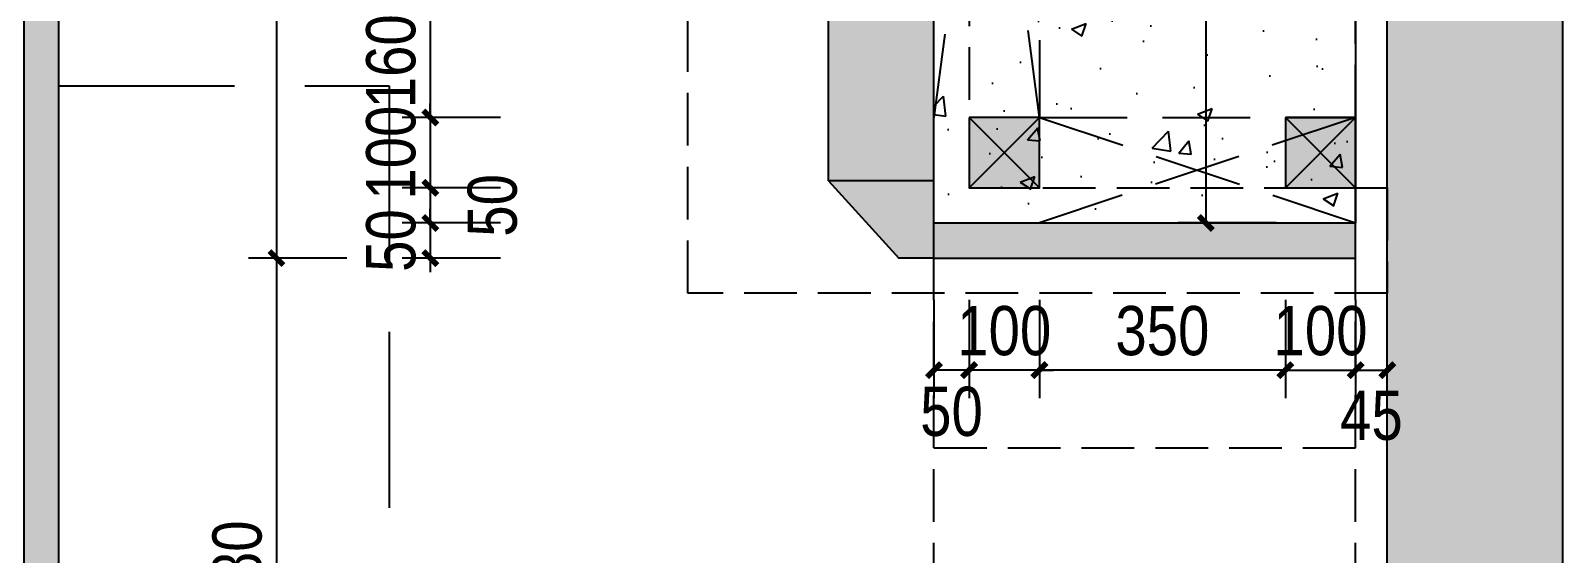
# Model space of a CAD drawing. Extents: x 9928 to 93764, y -101273 to -34887.
# Drawn here: x 17258 to 19438, y -62853 to -62109 of the extents above; entities that cross this region are included whole.
import ezdxf

# ---------------------------------------------------------------- set-up
doc = ezdxf.new("R2010")
doc.units = 0
doc.header["$LTSCALE"] = 1000
doc.header["$MEASUREMENT"] = 0
for name, pattern in [('CENTER', [2, 1.25, -0.25, 0.25, -0.25]), ('DASH', [0.35, 0.25, -0.1]), ('HIDDEN', [0.375, 0.25, -0.125])]:
    doc.linetypes.add(name, pattern=pattern)
doc.layers.add('_0', color=7, linetype='Continuous', lineweight=25)
for name, color, linetype in [('A', 163, 'CENTER'), ('A-ANNO-DIMS', 6, 'Continuous'), ('A-FLOR-OVHD', 111, 'HIDDEN'), ('A-FLOR-STRS', 54, 'Continuous'), ('A-FURN-PATT-251', 251, 'Continuous'), ('A-PRTN-PRHT', 216, 'Continuous'), ('A-SECT-005', 5, 'Continuous'), ('A-WALL-FULL', 5, 'Continuous'), ('S-COLS', 5, 'Continuous'), ('SPACE_HATCH', 8, 'Continuous'), ('设备', 150, 'Continuous')]:
    doc.layers.add(name, color=color, linetype=linetype)
doc.styles.add('DIM_T3', font='ARIALN.TTF')
doc.dimstyles.new('_TCH_ARCH&&20', dxfattribs={"dimtxt": 70, "dimasz": 20, "dimexe": 40, "dimexo": 40, "dimgap": 20, "dimtad": 1, "dimdec": 0, "dimzin": 0, "dimdsep": 46, "dimtxsty": 'DIM_T3', "dimblk": 'ARCHTICK', "dimcen": 0.09, "dimclrd": 6, "dimclre": 6, "dimclrt": 6, "dimazin": 2, "dimtfac": 1, "dimtdec": 0, "dimtix": 1, "dimtmove": 2, "dimatfit": 3, "dimfxl": 100, "dimfxlon": 1, "dimtolj": 1, "dimtzin": 0, "dimarcsym": 0})

# ---------------------------------------------------------------- blocks, each defined once
blk = doc.blocks.new('asldiufhasdfaser9r')
at = {"layer": 'A-FURN-PATT-251'}
h = blk.add_hatch(color=256, dxfattribs=at)
h.dxf.hatch_style = 1
h.paths.add_polyline_path([(39138.9, -85097.1), (38708.9, -85097.1), (38708.9, -85147.1), (39188.9, -85147.1), (39188.9, -82317.1), (39138.9, -82317.1)])
blk.add_lwpolyline([(39138.9, -85097.1), (38708.9, -85097.1), (38708.9, -85147.1), (39188.9, -85147.1), (39188.9, -82317.1), (39138.9, -82317.1)], close=True, dxfattribs=at)
blk = doc.blocks.new('jiegouzhu 100')
at = {"layer": 'SPACE_HATCH'}
h = blk.add_hatch(color=256, dxfattribs=at)
h.dxf.hatch_style = 1
h.paths.add_polyline_path([(40119.9, -80658.3), (40219.9, -80658.3), (40219.9, -80758.3), (40119.9, -80758.3)])
at = {"layer": 'S-COLS'}
for p, q in [((40119.9, -80658.3), (40219.9, -80758.3)), ((40119.9, -80758.3), (40219.9, -80658.3))]:
    blk.add_line(p, q, dxfattribs=at)
blk.add_lwpolyline([(40119.9, -80658.3), (40119.9, -80758.3), (40219.9, -80758.3), (40219.9, -80658.3)], close=True, dxfattribs=at)
blk = doc.blocks.new('alisdhuflaisduhfalsidfhu')
at = {"layer": 'A-FURN-PATT-251'}
h = blk.add_hatch(color=256, dxfattribs=at)
h.dxf.hatch_style = 1
h.paths.add_polyline_path([(42419.1, -90621.1), (42669.1, -90621.1), (42669.1, -77792.1), (42419.1, -77792.1)])
h = blk.add_hatch(color=253, dxfattribs=at)
h.dxf.hatch_style = 1
h.paths.add_polyline_path([(41774.1, -81622.1), (41624.1, -81622.1), (41624.1, -81922.1), (41774.1, -81922.1)])
h.paths.add_polyline_path([(41774.1, -81922.1), (41624.1, -81922.1), (41624.1, -82222.1), (41774.1, -82222.1)])
h.paths.add_polyline_path([(41774.1, -82222.1), (41674.1, -82222.1), (41674.1, -82422.1), (41774.1, -82422.1)])
h.paths.add_polyline_path([(41774.1, -82422.1), (41674.1, -82422.1), (41674.1, -82772.1), (41774.1, -82772.1)])
h.paths.add_polyline_path([(41774.1, -82772.1), (41624.1, -82772.1), (41624.1, -83022.1), (41774.1, -83022.1)])
h.paths.add_polyline_path([(41774.1, -83022.1), (41624.1, -83022.1), (41724.1, -83132.1), (41774.1, -83132.1)])
h.paths.add_polyline_path([(42374.1, -83082.1), (41774.1, -83082.1), (41774.1, -83132.1), (42374.1, -83132.1)])
h = blk.add_hatch(dxfattribs=at)
h.set_pattern_fill('混凝土', color=256, scale=30)
h.set_pattern_definition([(50, (-12921.65, 0), (215.17805, -18.82564), [22.5, -247.5]), (355, (-12921.65, 0), (-41.6254, 225.65764), [18, -198]), (100.4514, (-12903.72, -1.57), (173.5528, 206.83186), [19.12206, -210.34263]), (46.1842, (-12921.65, 60), (320.1723, -49.6557), [33.75, -371.25]), (96.6356, (-12894.97, 55.86), (280.3988, 292.2354), [28.6831, -315.5139]), (351.1842, (-12921.65, 60), (280.3986, 292.2356), [27, -297]), (21, (-12891.65, 45), (179.0721, -120.78567), [22.5, -247.5]), (326, (-12891.65, 45), (72.9946, 217.545), [18, -198]), (71.4514, (-12876.73, 34.93), (252.0668, 96.75915), [19.12206, -210.34263]), (37.5, (-12921.65, 0), (3.647957, 99.868156), [0, -195.6, 0, -201, 0, -198.75]), (7.5, (-12921.65, 0), (78.92086, 118.32351), [0, -114.6, 0, -191.1, 0, -75.75]), (327.5, (-12988.55, 0), (160.14673, -6.76646), [0, -75, 0, -234, 0, -310.5]), (317.5, (-13018.55, 0), (174.95585, 30.0315), [0, -97.5, 0, -155.4, 0, -220.5])])
h.paths.add_polyline_path([(41774.1, -81772.1), (41929.5, -81772.1), (41924.1, -81622.1), (42374.1, -81622.1), (42374.1, -83082.1), (41774.1, -83082.1)])
at = {"layer": '设备', "linetype": 'HIDDEN', "ltscale": 0.25}
h = blk.add_hatch(dxfattribs=at)
h.set_pattern_fill('ANSI31', color=256, scale=50)
h.set_pattern_definition([(45, (-12921.65, 0), (-56.1266, 56.1266), [])])
edge = h.paths.add_edge_path()
edge.add_arc((41129.1, -80292.1), 250, 0, 360)
edge = h.paths.add_edge_path()
edge.add_arc((40769.1, -86842.1), 250, 0, 360)
edge = h.paths.add_edge_path()
edge.add_arc((41319.1, -87442.1), 250, 0, 360)
at = {"layer": 'A-FLOR-OVHD', "linetype": 'DASH', "ltscale": 0.3}
for p, q in [((42374.1, -82932.1), (42374.1, -81682.1)), ((41774.1, -84452.1), (41774.1, -83132.1)), ((42374.1, -84452.1), (42374.1, -83132.1)), ((41774.1, -83402.1), (42374.1, -83402.1))]:
    blk.add_line(p, q, dxfattribs=at)
at = {"layer": 'A-FLOR-STRS'}
blk.add_line((42374.1, -81622.1), (42374.1, -83082.1), dxfattribs=at)
at = {"layer": 'A-PRTN-PRHT'}
for p, q in [((41774.1, -83132.1), (41774.1, -81622.1)), ((41624.1, -83022.1), (41624.1, -82772.1)), ((41774.1, -83022.1), (41624.1, -83022.1)), ((41624.1, -83022.1), (41724.1, -83132.1)), ((41774.1, -83082.1), (42374.1, -83082.1)), ((42374.1, -83132.1), (42374.1, -83082.1)), ((41774.1, -83132.1), (41724.1, -83132.1)), ((41774.1, -83132.1), (42374.1, -83132.1))]:
    blk.add_line(p, q, dxfattribs=at)
at = {"layer": 'A-PRTN-PRHT', "linetype": 'DASH', "ltscale": 0.5}
for p, q in [((41924.1, -82932.1), (41774.1, -81772.1)), ((41924.1, -81772.1), (41774.1, -82932.1)), ((41924.1, -81772.1), (41924.1, -82932.1)), ((41924.1, -82932.1), (42374.1, -82932.1)), ((41924.1, -82932.1), (42374.1, -83082.1)), ((42374.1, -82932.1), (41924.1, -83082.1)), ((42374.1, -83082.1), (42374.1, -82932.1))]:
    blk.add_line(p, q, dxfattribs=at)
at = {"layer": 'A-WALL-FULL'}
for p, q in [((40529.1, -85147.1), (40529.1, -77792.1)), ((42419.1, -90621.1), (42419.1, -77792.1)), ((42669.1, -90621.1), (42669.1, -77792.1))]:
    blk.add_line(p, q, dxfattribs=at)
at = {"layer": 'SPACE_HATCH', "linetype": 'DASH'}
for p, q in [((40529.1, -82887.1), (40999.1, -82887.1)), ((40999.1, -82887.1), (40999.1, -85967.1))]:
    blk.add_line(p, q, dxfattribs=at)
at = {"layer": '_0', "color": 6}
blk.add_blockref('asldiufhasdfaser9r', (1340.2, 0), dxfattribs=at)
at = {"layer": '_0'}
for p in [(1704.2, -2273.8), (2154.2, -2273.8)]:
    blk.add_blockref('jiegouzhu 100', p, dxfattribs=at)
blk = doc.blocks.new('_ArchTick')
at = {"color": 0, "linetype": 'ByBlock', "const_width": 0.4}
blk.add_lwpolyline([(-0.5, -0.5), (0.5, 0.5)], dxfattribs=at)
blk = doc.blocks.new('*D266')
at = {"layer": 'A-ANNO-DIMS', "color": 6, "lineweight": -2, "transparency": 16777216}
for p, q in [((19937.9, -57092.8), (20077.9, -57092.8)), ((20037.9, -67692.8), (20037.9, -57092.8)), ((19937.9, -67692.8), (20077.9, -67692.8))]:
    blk.add_line(p, q, dxfattribs=at)
at = {"layer": 'Defpoints', "color": 0, "transparency": 16777216}
for p in [(19187.9, -57092.8), (20037.9, -57092.8), (19142.9, -67692.8)]:
    blk.add_point(p, dxfattribs=at)
at = {"layer": 'A-ANNO-DIMS', "color": 6, "lineweight": -2, "transparency": 16777216, "xscale": 20, "yscale": 20, "zscale": 20}
for p, rotation in [((20037.9, -57092.8), 90), ((20037.9, -67692.8), 270)]:
    blk.add_blockref('_ArchTick', p, dxfattribs=dict(at, rotation=rotation))
at = {"layer": 'A-ANNO-DIMS', "color": 6, "transparency": 16777216, "insert": (19982.2, -62392.8), "char_height": 70, "attachment_point": 5, "rotation": 90, "style": 'DIM_T3'}
blk.add_mtext('\\A1;10600', dxfattribs=at)
blk = doc.blocks.new('*D189')
at = {"layer": 'A-ANNO-DIMS', "color": 6, "lineweight": -2, "transparency": 16777216}
for p, q in [((17707.4, -60922.8), (17567.4, -60922.8)), ((17607.4, -60922.8), (17607.4, -62432.8)), ((17707.4, -62432.8), (17567.4, -62432.8))]:
    blk.add_line(p, q, dxfattribs=at)
at = {"layer": 'Defpoints', "color": 0, "transparency": 16777216}
for p in [(18542.9, -60922.8), (17607.4, -62432.8), (18542.9, -62432.8)]:
    blk.add_point(p, dxfattribs=at)
at = {"layer": 'A-ANNO-DIMS', "color": 6, "lineweight": -2, "transparency": 16777216, "xscale": 20, "yscale": 20, "zscale": 20}
for p, rotation in [((17607.4, -60922.8), 90), ((17607.4, -62432.8), 270)]:
    blk.add_blockref('_ArchTick', p, dxfattribs=dict(at, rotation=rotation))
at = {"layer": 'A-ANNO-DIMS', "color": 6, "transparency": 16777216, "insert": (17551.7, -61677.8), "char_height": 70, "attachment_point": 5, "rotation": 90, "style": 'DIM_T3'}
blk.add_mtext('\\A1;1510', dxfattribs=at)
blk = doc.blocks.new('*D190')
at = {"layer": 'A-ANNO-DIMS', "color": 6, "lineweight": -2, "transparency": 16777216}
for p, q in [((17707.4, -62432.8), (17567.4, -62432.8)), ((17607.4, -62432.8), (17607.4, -63312.8)), ((17707.4, -63312.8), (17567.4, -63312.8))]:
    blk.add_line(p, q, dxfattribs=at)
at = {"layer": 'Defpoints', "color": 0, "transparency": 16777216}
for p in [(18542.9, -62432.8), (17607.4, -63312.8), (18322.9, -63312.8)]:
    blk.add_point(p, dxfattribs=at)
at = {"layer": 'A-ANNO-DIMS', "color": 6, "lineweight": -2, "transparency": 16777216, "xscale": 20, "yscale": 20, "zscale": 20}
for p, rotation in [((17607.4, -62432.8), 90), ((17607.4, -63312.8), 270)]:
    blk.add_blockref('_ArchTick', p, dxfattribs=dict(at, rotation=rotation))
at = {"layer": 'A-ANNO-DIMS', "color": 6, "transparency": 16777216, "insert": (17551.7, -62872.8), "char_height": 70, "attachment_point": 5, "rotation": 90, "style": 'DIM_T3'}
blk.add_mtext('\\A1;880', dxfattribs=at)
blk = doc.blocks.new('*D197')
at = {"layer": 'A-ANNO-DIMS', "color": 6, "lineweight": -2, "transparency": 16777216}
for p, q in [((19537.9, -62432.8), (19677.9, -62432.8)), ((19637.9, -63602.8), (19637.9, -62432.8)), ((19537.9, -63602.8), (19677.9, -63602.8))]:
    blk.add_line(p, q, dxfattribs=at)
at = {"layer": 'Defpoints', "color": 0, "transparency": 16777216}
for p in [(19142.9, -62432.8), (19637.9, -62432.8), (19142.9, -63602.8)]:
    blk.add_point(p, dxfattribs=at)
at = {"layer": 'A-ANNO-DIMS', "color": 6, "lineweight": -2, "transparency": 16777216, "xscale": 20, "yscale": 20, "zscale": 20}
for p, rotation in [((19637.9, -62432.8), 90), ((19637.9, -63602.8), 270)]:
    blk.add_blockref('_ArchTick', p, dxfattribs=dict(at, rotation=rotation))
at = {"layer": 'A-ANNO-DIMS', "color": 6, "transparency": 16777216, "insert": (19582.2, -63017.8), "char_height": 70, "attachment_point": 5, "rotation": 90, "style": 'DIM_T3'}
blk.add_mtext('\\A1;1170', dxfattribs=at)
blk = doc.blocks.new('*D252')
at = {"layer": 'A-ANNO-DIMS', "color": 6, "lineweight": -2, "transparency": 16777216}
for p, q in [((19537.9, -62032.8), (19677.9, -62032.8)), ((19637.9, -62032.8), (19637.9, -62432.8)), ((19537.9, -62432.8), (19677.9, -62432.8))]:
    blk.add_line(p, q, dxfattribs=at)
at = {"layer": 'Defpoints', "color": 0, "transparency": 16777216}
for p in [(19142.9, -62032.8), (19142.9, -62432.8), (19637.9, -62432.8)]:
    blk.add_point(p, dxfattribs=at)
at = {"layer": 'A-ANNO-DIMS', "color": 6, "lineweight": -2, "transparency": 16777216, "xscale": 20, "yscale": 20, "zscale": 20}
for p, rotation in [((19637.9, -62032.8), 90), ((19637.9, -62432.8), 270)]:
    blk.add_blockref('_ArchTick', p, dxfattribs=dict(at, rotation=rotation))
at = {"layer": 'A-ANNO-DIMS', "color": 6, "transparency": 16777216, "insert": (19582.2, -62232.8), "char_height": 70, "attachment_point": 5, "rotation": 90, "style": 'DIM_T3'}
blk.add_mtext('\\A1;400', dxfattribs=at)
blk = doc.blocks.new('*D259')
at = {"layer": 'A-ANNO-DIMS', "color": 6, "lineweight": -2, "transparency": 16777216}
for p, q in [((19029.7, -61072.8), (18889.7, -61072.8)), ((18929.7, -61072.8), (18929.7, -62382.8)), ((19029.7, -62382.8), (18889.7, -62382.8))]:
    blk.add_line(p, q, dxfattribs=at)
at = {"layer": 'Defpoints', "color": 0, "transparency": 16777216}
for p in [(19187.9, -61072.8), (18929.7, -62382.8), (19187.9, -62382.8)]:
    blk.add_point(p, dxfattribs=at)
at = {"layer": 'A-ANNO-DIMS', "color": 6, "lineweight": -2, "transparency": 16777216, "xscale": 20, "yscale": 20, "zscale": 20}
for p, rotation in [((18929.7, -61072.8), 90), ((18929.7, -62382.8), 270)]:
    blk.add_blockref('_ArchTick', p, dxfattribs=dict(at, rotation=rotation))
at = {"layer": 'A-ANNO-DIMS', "color": 6, "transparency": 16777216, "insert": (18873.9, -61727.8), "char_height": 70, "attachment_point": 5, "rotation": 90, "style": 'DIM_T3'}
blk.add_mtext('\\A1;1310', dxfattribs=at)
blk = doc.blocks.new('ASLIDUFHASDF')
at = {"layer": 'A', "ltscale": 0.3}
for p, q in [((17297.9, -90751.2), (17297.9, -76645.8)), ((19187.9, -90751.2), (19187.9, -76645.8))]:
    blk.add_line(p, q, dxfattribs=at)
blk = doc.blocks.new('*D321')
at = {"layer": '_0', "color": 6, "lineweight": -2, "transparency": 16777216}
for p, q in [((17826.3, -62072.8), (17826.3, -62052.8)), ((17926.3, -62072.8), (17786.3, -62072.8)), ((17826.3, -62072.8), (17826.3, -62232.8)), ((17926.3, -62232.8), (17786.3, -62232.8)), ((17826.3, -62232.8), (17826.3, -62252.8))]:
    blk.add_line(p, q, dxfattribs=at)
at = {"layer": 'Defpoints', "color": 0, "transparency": 16777216}
for p in [(18642.9, -62072.8), (17826.3, -62232.8), (18642.9, -62232.8)]:
    blk.add_point(p, dxfattribs=at)
at = {"layer": '_0', "color": 6, "lineweight": -2, "transparency": 16777216, "xscale": 20, "yscale": 20, "zscale": 20}
for p, rotation in [((17826.3, -62072.8), 270), ((17826.3, -62232.8), 90)]:
    blk.add_blockref('_ArchTick', p, dxfattribs=dict(at, rotation=rotation))
at = {"layer": '_0', "color": 6, "transparency": 16777216, "insert": (17770.5, -62152.8), "char_height": 70, "attachment_point": 5, "rotation": 90, "style": 'DIM_T3'}
blk.add_mtext('\\A1;160', dxfattribs=at)
blk = doc.blocks.new('*D322')
at = {"layer": '_0', "color": 6, "lineweight": -2, "transparency": 16777216}
for p, q in [((17826.3, -62232.8), (17826.3, -62212.8)), ((17926.3, -62232.8), (17786.3, -62232.8)), ((17826.3, -62232.8), (17826.3, -62332.8)), ((17926.3, -62332.8), (17786.3, -62332.8)), ((17826.3, -62332.8), (17826.3, -62352.8))]:
    blk.add_line(p, q, dxfattribs=at)
at = {"layer": 'Defpoints', "color": 0, "transparency": 16777216}
for p in [(18642.9, -62232.8), (17826.3, -62332.8), (18642.9, -62332.8)]:
    blk.add_point(p, dxfattribs=at)
at = {"layer": '_0', "color": 6, "lineweight": -2, "transparency": 16777216, "xscale": 20, "yscale": 20, "zscale": 20}
for p, rotation in [((17826.3, -62232.8), 270), ((17826.3, -62332.8), 90)]:
    blk.add_blockref('_ArchTick', p, dxfattribs=dict(at, rotation=rotation))
at = {"layer": '_0', "color": 6, "transparency": 16777216, "insert": (17770.5, -62282.8), "char_height": 70, "attachment_point": 5, "rotation": 90, "style": 'DIM_T3'}
blk.add_mtext('\\A1;100', dxfattribs=at)
blk = doc.blocks.new('*D323')
at = {"layer": '_0', "color": 6, "lineweight": -2, "transparency": 16777216}
for p, q in [((17926.3, -62332.8), (17786.3, -62332.8)), ((17826.3, -62332.8), (17826.3, -62382.8)), ((17926.3, -62382.8), (17786.3, -62382.8))]:
    blk.add_line(p, q, dxfattribs=at)
at = {"layer": 'Defpoints', "color": 0, "transparency": 16777216}
for p in [(18642.9, -62332.8), (17826.3, -62382.8), (18542.9, -62382.8)]:
    blk.add_point(p, dxfattribs=at)
at = {"layer": '_0', "color": 6, "lineweight": -2, "transparency": 16777216, "xscale": 20, "yscale": 20, "zscale": 20}
for p, rotation in [((17826.3, -62332.8), 90), ((17826.3, -62382.8), 270)]:
    blk.add_blockref('_ArchTick', p, dxfattribs=dict(at, rotation=rotation))
at = {"layer": '_0', "color": 6, "transparency": 16777216, "insert": (17914.8, -62357.8), "char_height": 70, "attachment_point": 5, "rotation": 90, "style": 'DIM_T3'}
blk.add_mtext('\\A1;50', dxfattribs=at)
blk = doc.blocks.new('*D324')
at = {"layer": '_0', "color": 6, "lineweight": -2, "transparency": 16777216}
for p, q in [((17826.3, -62382.8), (17826.3, -62362.8)), ((17926.3, -62382.8), (17786.3, -62382.8)), ((17826.3, -62382.8), (17826.3, -62432.8)), ((17926.3, -62432.8), (17786.3, -62432.8)), ((17826.3, -62432.8), (17826.3, -62452.8))]:
    blk.add_line(p, q, dxfattribs=at)
at = {"layer": 'Defpoints', "color": 0, "transparency": 16777216}
for p in [(18542.9, -62382.8), (17826.3, -62432.8), (18542.9, -62432.8)]:
    blk.add_point(p, dxfattribs=at)
at = {"layer": '_0', "color": 6, "lineweight": -2, "transparency": 16777216, "xscale": 20, "yscale": 20, "zscale": 20}
for p, rotation in [((17826.3, -62382.8), 270), ((17826.3, -62432.8), 90)]:
    blk.add_blockref('_ArchTick', p, dxfattribs=dict(at, rotation=rotation))
at = {"layer": '_0', "color": 6, "transparency": 16777216, "insert": (17770.5, -62407.8), "char_height": 70, "attachment_point": 5, "rotation": 90, "style": 'DIM_T3'}
blk.add_mtext('\\A1;50', dxfattribs=at)
blk = doc.blocks.new('*D325')
at = {"layer": '_0', "color": 6, "lineweight": -2, "transparency": 16777216}
for p, q in [((19042.9, -62492.1), (19042.9, -62632.1)), ((19142.9, -62492.1), (19142.9, -62632.1)), ((19042.9, -62592.1), (19022.9, -62592.1)), ((19042.9, -62592.1), (19142.9, -62592.1)), ((19142.9, -62592.1), (19162.9, -62592.1))]:
    blk.add_line(p, q, dxfattribs=at)
at = {"layer": 'Defpoints', "color": 0, "transparency": 16777216}
for p in [(19042.9, -62332.8), (19142.9, -62332.8), (19142.9, -62592.1)]:
    blk.add_point(p, dxfattribs=at)
at = {"layer": '_0', "color": 6, "lineweight": -2, "transparency": 16777216, "xscale": 20, "yscale": 20, "zscale": 20}
blk.add_blockref('_ArchTick', (19042.9, -62592.1), dxfattribs=at)
at = {"layer": '_0', "color": 6, "lineweight": -2, "transparency": 16777216, "xscale": 20, "yscale": 20, "zscale": 20, "rotation": 180}
blk.add_blockref('_ArchTick', (19142.9, -62592.1), dxfattribs=at)
at = {"layer": '_0', "color": 6, "transparency": 16777216, "insert": (19092.9, -62536.4), "char_height": 70, "attachment_point": 5, "style": 'DIM_T3'}
blk.add_mtext('\\A1;100', dxfattribs=at)
blk = doc.blocks.new('*D326')
at = {"layer": '_0', "color": 6, "lineweight": -2, "transparency": 16777216}
for p, q in [((19142.9, -62492.1), (19142.9, -62632.1)), ((19187.9, -62592.1), (19187.9, -62552.1)), ((19142.9, -62592.1), (19187.9, -62592.1))]:
    blk.add_line(p, q, dxfattribs=at)
at = {"layer": 'Defpoints', "color": 0, "transparency": 16777216}
for p in [(19142.9, -62332.8), (19187.9, -62592.1), (19187.9, -62592.1)]:
    blk.add_point(p, dxfattribs=at)
at = {"layer": '_0', "color": 6, "lineweight": -2, "transparency": 16777216, "xscale": 20, "yscale": 20, "zscale": 20, "rotation": 180}
blk.add_blockref('_ArchTick', (19142.9, -62592.1), dxfattribs=at)
at = {"layer": '_0', "color": 6, "lineweight": -2, "transparency": 16777216, "xscale": 20, "yscale": 20, "zscale": 20}
blk.add_blockref('_ArchTick', (19187.9, -62592.1), dxfattribs=at)
at = {"layer": '_0', "color": 6, "transparency": 16777216, "insert": (19165.4, -62656.8), "char_height": 70, "attachment_point": 5, "style": 'DIM_T3'}
blk.add_mtext('\\A1;45', dxfattribs=at)
blk = doc.blocks.new('*D327')
at = {"layer": '_0', "color": 6, "lineweight": -2, "transparency": 16777216}
for p, q in [((18692.9, -62492.1), (18692.9, -62632.1)), ((19042.9, -62492.1), (19042.9, -62632.1)), ((19042.9, -62592.1), (18692.9, -62592.1))]:
    blk.add_line(p, q, dxfattribs=at)
at = {"layer": 'Defpoints', "color": 0, "transparency": 16777216}
for p in [(18692.9, -62332.8), (19042.9, -62332.8), (18692.9, -62592.1)]:
    blk.add_point(p, dxfattribs=at)
at = {"layer": '_0', "color": 6, "lineweight": -2, "transparency": 16777216, "xscale": 20, "yscale": 20, "zscale": 20, "rotation": 180}
blk.add_blockref('_ArchTick', (18692.9, -62592.1), dxfattribs=at)
at = {"layer": '_0', "color": 6, "lineweight": -2, "transparency": 16777216, "xscale": 20, "yscale": 20, "zscale": 20}
blk.add_blockref('_ArchTick', (19042.9, -62592.1), dxfattribs=at)
at = {"layer": '_0', "color": 6, "transparency": 16777216, "insert": (18867.9, -62536.4), "char_height": 70, "attachment_point": 5, "style": 'DIM_T3'}
blk.add_mtext('\\A1;350', dxfattribs=at)
blk = doc.blocks.new('*D328')
at = {"layer": '_0', "color": 6, "lineweight": -2, "transparency": 16777216}
for p, q in [((18592.9, -62492.1), (18592.9, -62632.1)), ((18692.9, -62492.1), (18692.9, -62632.1)), ((18592.9, -62592.1), (18572.9, -62592.1)), ((18692.9, -62592.1), (18592.9, -62592.1)), ((18692.9, -62592.1), (18712.9, -62592.1))]:
    blk.add_line(p, q, dxfattribs=at)
at = {"layer": 'Defpoints', "color": 0, "transparency": 16777216}
for p in [(18592.9, -62332.8), (18692.9, -62332.8), (18592.9, -62592.1)]:
    blk.add_point(p, dxfattribs=at)
at = {"layer": '_0', "color": 6, "lineweight": -2, "transparency": 16777216, "xscale": 20, "yscale": 20, "zscale": 20}
blk.add_blockref('_ArchTick', (18592.9, -62592.1), dxfattribs=at)
at = {"layer": '_0', "color": 6, "lineweight": -2, "transparency": 16777216, "xscale": 20, "yscale": 20, "zscale": 20, "rotation": 180}
blk.add_blockref('_ArchTick', (18692.9, -62592.1), dxfattribs=at)
at = {"layer": '_0', "color": 6, "transparency": 16777216, "insert": (18642.9, -62536.4), "char_height": 70, "attachment_point": 5, "style": 'DIM_T3'}
blk.add_mtext('\\A1;100', dxfattribs=at)
blk = doc.blocks.new('*D329')
at = {"layer": '_0', "color": 6, "lineweight": -2, "transparency": 16777216}
for p, q in [((18542.9, -62492.1), (18542.9, -62632.1)), ((18592.9, -62492.1), (18592.9, -62632.1)), ((18592.9, -62592.1), (18542.9, -62592.1))]:
    blk.add_line(p, q, dxfattribs=at)
at = {"layer": 'Defpoints', "color": 0, "transparency": 16777216}
for p in [(18592.9, -62332.8), (18542.9, -62382.8), (18542.9, -62592.1)]:
    blk.add_point(p, dxfattribs=at)
at = {"layer": '_0', "color": 6, "lineweight": -2, "transparency": 16777216, "xscale": 20, "yscale": 20, "zscale": 20, "rotation": 180}
blk.add_blockref('_ArchTick', (18542.9, -62592.1), dxfattribs=at)
at = {"layer": '_0', "color": 6, "lineweight": -2, "transparency": 16777216, "xscale": 20, "yscale": 20, "zscale": 20}
blk.add_blockref('_ArchTick', (18592.9, -62592.1), dxfattribs=at)
at = {"layer": '_0', "color": 6, "transparency": 16777216, "insert": (18567.9, -62651.2), "char_height": 70, "attachment_point": 5, "style": 'DIM_T3'}
blk.add_mtext('\\A1;50', dxfattribs=at)

msp = doc.modelspace()

# ---------------------------------------------------------------- linework, layer by layer
at = {"layer": 'A-SECT-005', "color": 2, "linetype": 'DASH', "ltscale": 0.3}
msp.add_lwpolyline([(18592.9, -60872.8), (18592.9, -62332.8), (19187.9, -62332.8), (19187.9, -62482.8), (18192.9, -62482.8), (18192.9, -60872.8)], close=True, dxfattribs=at)

# ---------------------------------------------------------------- block references
msp.add_blockref('alisdhuflaisduhfalsidfhu', (-23231.2, 20699.3))
at = {"layer": '_0', "color": 6}
msp.add_blockref('ASLIDUFHASDF', (0, 20699.3), dxfattribs=at)

# ---------------------------------------------------------------- dimensions: what is measured, and where the dimension line sits
at = {"layer": '_0'}
for base, p1, p2, picture, middle in [((17826.3, -62232.8), (18642.9, -62072.8), (18642.9, -62232.8), '*D321', (17770.5, -62152.8)), ((17826.3, -62332.8), (18642.9, -62232.8), (18642.9, -62332.8), '*D322', (17770.5, -62282.8)), ((17826.3, -62432.8), (18542.9, -62382.8), (18542.9, -62432.8), '*D324', (17770.5, -62407.8))]:
    dim = msp.add_linear_dim(base=base, p1=p1, p2=p2, angle=90, dimstyle='_TCH_ARCH&&20', dxfattribs=at)
    dim.commit()
    dim.dimension.update_dxf_attribs({"geometry": picture, "text_midpoint": middle})
dim = msp.add_linear_dim(base=(17826.3, -62382.8), p1=(18642.9, -62332.8), p2=(18542.9, -62382.8), angle=90, dimstyle='_TCH_ARCH&&20', dxfattribs=at)
dim.commit()
dim.dimension.update_dxf_attribs({"geometry": '*D323', "text_midpoint": (17914.8, -62357.8), "dimtype": 160})
for base, p1, p2, picture, middle in [((18542.9, -62592.1), (18592.9, -62332.8), (18542.9, -62382.8), '*D329', (18567.9, -62651.2)), ((19187.9, -62592.1), (19142.9, -62332.8), (19187.9, -62592.1), '*D326', (19165.4, -62656.8))]:
    dim = msp.add_linear_dim(base=base, p1=p1, p2=p2, dimstyle='_TCH_ARCH&&20', dxfattribs=at)
    dim.commit()
    dim.dimension.update_dxf_attribs({"geometry": picture, "text_midpoint": middle, "dimtype": 160})
for base, p1, p2, picture, middle in [((18592.9, -62592.1), (18692.9, -62332.8), (18592.9, -62332.8), '*D328', (18642.9, -62536.4)), ((18692.9, -62592.1), (19042.9, -62332.8), (18692.9, -62332.8), '*D327', (18867.9, -62536.4)), ((19142.9, -62592.1), (19042.9, -62332.8), (19142.9, -62332.8), '*D325', (19092.9, -62536.4))]:
    dim = msp.add_linear_dim(base=base, p1=p1, p2=p2, dimstyle='_TCH_ARCH&&20', dxfattribs=at)
    dim.commit()
    dim.dimension.update_dxf_attribs({"geometry": picture, "text_midpoint": middle})
at = {"layer": 'A-ANNO-DIMS'}
for base, p1, p2, picture, middle in [((20037.9, -57092.8), (19142.9, -67692.8), (19187.9, -57092.8), '*D266', (19982.2, -62392.8)), ((17607.4, -62432.8), (18542.9, -60922.8), (18542.9, -62432.8), '*D189', (17551.7, -61677.8)), ((18929.7, -62382.8), (19187.9, -61072.8), (19187.9, -62382.8), '*D259', (18873.9, -61727.8)), ((19637.9, -62432.8), (19142.9, -62032.8), (19142.9, -62432.8), '*D252', (19582.2, -62232.8)), ((17607.4, -63312.8), (18542.9, -62432.8), (18322.9, -63312.8), '*D190', (17551.7, -62872.8)), ((19637.9, -62432.8), (19142.9, -63602.8), (19142.9, -62432.8), '*D197', (19582.2, -63017.8))]:
    dim = msp.add_linear_dim(base=base, p1=p1, p2=p2, angle=90, dimstyle='_TCH_ARCH&&20', dxfattribs=at)
    dim.commit()
    dim.dimension.update_dxf_attribs({"geometry": picture, "text_midpoint": middle})

doc.saveas('drawing.dxf')
